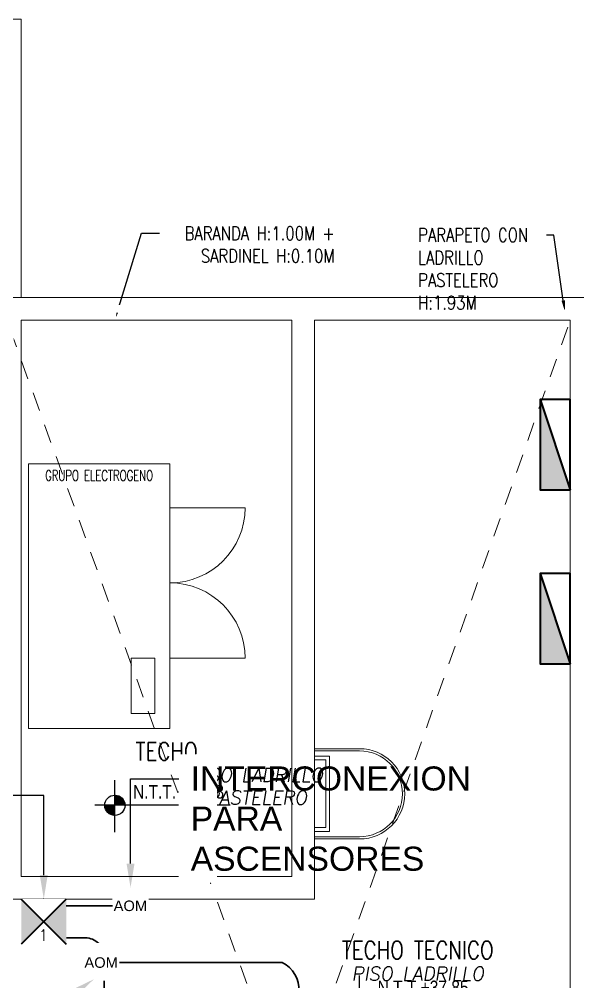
# Model space of a CAD drawing. Header units: millimetres. Extents: x -3 to 53, y -110 to 39.
# Drawn here: x 23.04 to 26.75, y -73.06 to -66.66 of the extents above; entities that cross this region are included whole.
import ezdxf
from ezdxf import colors
from ezdxf.entities.mleader import LeaderData, LeaderLine
from ezdxf.enums import TextEntityAlignment as Align
from ezdxf.math import Vec2, Vec3

# ---------------------------------------------------------------- set-up
doc = ezdxf.new("R2010")
doc.units = ezdxf.units.MM
doc.set_wipeout_variables(frame=1)
doc.linetypes.add('HIDDEN2', pattern=[0.1875, 0.125, -0.0625])
doc.layers.get('DEFPOINTS').update_dxf_attribs({"color": 8})
for name, color, linetype in [('A-BARANDAS', 8, 'Continuous'), ('A-MURO BAJO', 8, 'Continuous'), ('A-NIVELES-NPT', 8, 'Continuous'), ('A-PROYECCIONES', 8, 'HIDDEN2'), ('A-TEXTO-ACABADO PISO', 8, 'Continuous'), ('A-TEXTO-INDICACIONES', 8, 'Continuous'), ('DLP_TEXTO AMBIENTE', 8, 'Continuous')]:
    doc.layers.add(name, color=color, linetype=linetype)
for name, color, linetype, lineweight in [('DLP_MURO ALTO', 8, 'Continuous', 20), ('MQ.CAJA PASO TELECOMUNICACIONES', 94, 'Continuous', 40), ('MQ.CANALI DYA', 3, 'LINEAPERPEN', 30), ('MQ.CIRCUITO TOMACORRIENTE TECHO', 7, 'Continuous', 30), ('MQ.DETECTOR HUMO', 5, 'Continuous', 30), ('MQ.TABLERO', 8, 'Continuous', 40), ('MQ.TEXTO GENERAL', 255, 'Continuous', 40)]:
    doc.layers.add(name, color=color, linetype=linetype, lineweight=lineweight)
doc.styles.add('MQTEXTO', font='romans.shx')
doc.styles.add('R80', font='ARIALN.TTF', dxfattribs={"height": 2.03})
doc.styles.add('ROMANS', font='ROMANS.shx', dxfattribs={"oblique": 10})
doc.styles.get("Standard").update_dxf_attribs({"font": 'arial.ttf'})
doc.styles.add('TXT_COTAS', font='romans.shx', dxfattribs={"width": 0.8})
doc.linetypes.add('LINEAPERPEN', pattern='A,0.75,-0.2,["I",Standard,S=0.12,R=0.09,X=0,Y=-0.06],-0.25', length=1.2)

# ---------------------------------------------------------------- blocks, each defined once
blk = doc.blocks.new('C.C.(1) 150x150x75 1 EN 75')
blk.add_wipeout([(0, 0.3), (0.3, 0.3), (0.3, 0), (0, 0)]).dxf.layer = 'MQ.CAJA PASO TELECOMUNICACIONES'
at = {"layer": 'MQ.CAJA PASO TELECOMUNICACIONES'}
h = blk.add_hatch(color=256, dxfattribs=at)
h.dxf.hatch_style = 1
h.paths.add_polyline_path([(0, 0), (0.15, 0.15), (0, 0.3)])
h.paths.add_polyline_path([(0.15, 0.15), (0.3, 0), (0.3, 0.3)])
for p, q in [((0.3, 0.3), (0, 0)), ((0, 0.3), (0.3, 0))]:
    blk.add_line(p, q, dxfattribs=at)
at = {"layer": 'DEFPOINTS', "style": 'MQTEXTO', "width": 0.9}
blk.add_text('1', height=0.075, dxfattribs=at).set_placement((0.1178, 0.0608), align=Align.MIDDLE_LEFT)
blk = doc.blocks.new('TEXTO AMBIENTES AZ')
at = {"layer": 'A-TEXTO-ACABADO PISO', "color": 8, "lineweight": 0, "char_height": 0.09, "attachment_point": 2, "style": 'ROMANS'}
for insert in [(23.2676, -5.455), (24.3367, -6.7764)]:
    blk.add_mtext_dynamic_manual_height_columns('PISO LADRILLO PASTELERO', width=1.20225, gutter_width=12.5, heights=[0], dxfattribs=dict(at, insert=insert))
at = {"layer": 'DLP_TEXTO AMBIENTE', "color": 8, "lineweight": 0, "style": 'ROMANS', "width": 0.8}
for s, p in [('TECHO', (22.6676, -5.403, 0)), ('TECHO TECNICO', (24.3367, -6.7244, 0))]:
    blk.add_text(s, height=0.12, dxfattribs=at).set_placement(p, align=Align.CENTER)
blk = doc.blocks.new('DPTO 75_D2')
at = {"layer": 'A-MURO BAJO', "color": 8, "lineweight": 0}
for p in [(-1.8, 5.85), (10.9, 4)]:
    blk.add_line(p, (10.9, 5.85), dxfattribs=at)
at = {"layer": 'A-PROYECCIONES', "color": 8, "lineweight": 0}
blk.add_line((4.6, 1.5606), (10.9, 5.85), dxfattribs=at)
blk = doc.blocks.new('SIM NIVEL PLANTA')
at = {"linetype": 'Continuous'}
h = blk.add_hatch(dxfattribs=at)
h.set_pattern_fill('_USER', color=8, scale=0.089997, angle=45, style=0, pattern_type=0)
h.set_pattern_definition([(45, (31854.49523, 23864.84028), (-0.06363728001, 0.06363728001), [])])
h.paths.add_polyline_path([(-17.33, 0), (-15.98, 0, 0.409209), (-17.33, 1.33)])
h.paths.add_polyline_path([(-18.68, 0, 0.004279), (-18.68, -0.02, 0.414214), (-17.33, -1.37), (-17.33, 0)])
at = {"color": 8}
for p, q in [((-17.33, -3.58), (-17.33, 3.34)), ((-2, 0), (-20, 0))]:
    blk.add_line(p, q, dxfattribs=at)
at = {"color": 8, "linetype": 'Continuous'}
blk.add_circle((-17.33, -0.02), 1.35, dxfattribs=at)
at = {"color": 8, "style": 'R80'}
blk.add_attdef('N.P.T.+0.00', text='', height=1.8, dxfattribs=at).set_placement((-8.87, 1.77), align=Align.MIDDLE_CENTER)
blk = doc.blocks.new('XREF_TORREC$0$TABLERO')
at = {"layer": 'MQ.TABLERO'}
h = blk.add_hatch(color=256, dxfattribs=at)
h.dxf.hatch_style = 1
h.paths.add_polyline_path([(-0.3, 0), (0.3, -0.2), (0.3, 0)])
blk.add_lwpolyline([(-0.3, 0), (0.3, 0), (0.3, -0.2), (-0.3, -0.2), (-0.3, 0), (0.3, -0.2)], dxfattribs=at)
blk = doc.blocks.new('modulo control')
blk.add_wipeout([(23.8275, -72.6717), (23.8978, -72.6013), (23.8978, -72.5018), (23.8275, -72.4315), (23.728, -72.4315), (23.6576, -72.5018), (23.6576, -72.6013), (23.728, -72.6717)]).translate(0, 0, 0).dxf.layer = 'MQ.DETECTOR HUMO'
at = {"layer": 'MQ.DETECTOR HUMO'}
blk.add_text('AOM', height=0.07, dxfattribs=at).set_placement((23.7768, -72.5521, 0), align=Align.MIDDLE_CENTER)
blk = doc.blocks.new('TEXTO NOTAS AZ')
at = {"layer": 'A-TEXTO-INDICACIONES', "color": 8, "lineweight": 0}
ml = blk.add_multileader_mtext('Standard', dxfattribs=at)
ml.set_content('\\pxsm1;BARANDA H:1.00M + SARDINEL H:0.10M', color=8, style='TXT_COTAS')
ml.set_leader_properties(color=7)
ml.build(insert=Vec2(0, 0))
ml.multileader.update_dxf_attribs({"dogleg_length": 0.05, "arrow_head_size": 0.07})
ctx = ml.context
ctx.base_point, ctx.char_height, ctx.arrow_head_size, ctx.landing_gap_size, ctx.plane_origin, ctx.plane_x_axis, ctx.plane_y_axis = Vec3(22.6192, -1.8982), 0.09, 0.07, 0.05, Vec3(23.6995, -2.189), Vec3(1, -0.000005), Vec3(0.000005, 1)
ctx.text_align_type = 2
notes = []
notes.append((ctx, [(1, (1, 1, 0), (22.5005, -1.8981), (1, -0.000005), 0.1187, [(0, [(22.3297, -2.4573)], 0, [])])]))
ctx.mtext.insert, ctx.mtext.text_direction, ctx.mtext.rotation, ctx.mtext.width, ctx.mtext.defined_height, ctx.mtext.alignment, ctx.mtext.flow_direction = Vec3(23.7835, -1.8532), Vec3(1, -0.000005), 6.283181, 1.412926, 0.8046, 3, 5
ml = blk.add_multileader_mtext('Standard', dxfattribs=at)
ml.set_content('\\pxsm1;PARAPETO CON LADRILLO PASTELERO\\P\\pt16;H:1.93M', color=8, style='TXT_COTAS')
ml.set_leader_properties(color=7)
ml.build(insert=Vec2(0, 0))
ml.multileader.update_dxf_attribs({"dogleg_length": 0.05, "arrow_head_size": 0.07})
ctx = ml.context
ctx.base_point, ctx.char_height, ctx.arrow_head_size, ctx.landing_gap_size, ctx.plane_origin = Vec3(24.2891, -1.9095), 0.09, 0.07, 0.05, Vec3(23.8562, -3.1853)
notes.append((ctx, [(1, (1, 1, 0), (25.2413, -1.9095), (-1, 0), 0.05, [(0, [(25.314, -2.4149)], 0, [])])]))
ctx.mtext.insert, ctx.mtext.width, ctx.mtext.defined_height, ctx.mtext.flow_direction = Vec3(24.3391, -1.8645), 1.003613, 1.4838, 5
for ctx, leaders in notes:
    for number, flags, end, landing, length, lines in leaders:
        leader = LeaderData()
        leader.index, (leader.has_last_leader_line, leader.has_dogleg_vector, leader.attachment_direction) = number, flags
        leader.last_leader_point, leader.dogleg_vector, leader.dogleg_length = Vec3(end), Vec3(landing), length
        for number, points, colour, breaks in lines:
            line = LeaderLine()
            line.index, line.vertices, line.color, line.breaks = number, Vec3.list(points), colors.encode_raw_color(colour), breaks
            leader.lines.append(line)
        ctx.leaders.append(leader)
blk = doc.blocks.new('arq.')
at = {"color": 8, "lineweight": 0}
for p, q in [((126.3127, -69.6638, 0), (126.2127, -69.6638, 0)), ((126.2877, -69.6888, 0), (126.2127, -69.6888, 0)), ((126.2877, -70.1388, 0), (126.2877, -69.6888, 0)), ((126.3127, -70.1638, 0), (126.3127, -69.6638, 0)), ((126.2877, -70.1388, 0), (126.2127, -70.1388, 0)), ((126.3127, -70.1638, 0), (126.2127, -70.1638, 0))]:
    blk.add_line(p, q, dxfattribs=at)
at = {"color": 8, "lineweight": 0, "elevation": 0}
for points in [[(126.2127, -69.6138), (126.5127, -69.6138, -1), (126.5127, -70.2138), (126.2127, -70.2138)], [(126.2127, -69.6288), (126.5127, -69.6288, -1), (126.5127, -70.1988), (126.2127, -70.1988)]]:
    blk.add_lwpolyline(points, format="xyb", dxfattribs=at)
at = {"layer": 'DLP_MURO ALTO', "color": 8, "lineweight": 0}
for p, q in [((126.2127, -70.6138, 0), (126.2127, -66.7638, 0)), ((126.2127, -66.7638, 0), (127.9127, -66.7638)), ((127.9127, -77.1138), (127.9127, -66.7638))]:
    blk.add_line(p, q, dxfattribs=at)
at = {"layer": 'A-NIVELES-NPT', "color": 8, "lineweight": 0}
ref = blk.add_blockref('SIM NIVEL PLANTA', (125.7529, -69.9892), dxfattribs=dict(at, xscale=0.05, yscale=0.05, zscale=0.05))
ref.add_attrib('N.P.T.+0.00', 'N.T.T.+39.68', dxfattribs={"layer": '0', "height": 0.09, "style": 'R80'}).set_placement((125.3094, -69.9005), align=Align.MIDDLE_CENTER)
ref = blk.add_blockref('SIM NIVEL PLANTA', (127.3783, -71.2898), dxfattribs=dict(at, xscale=0.05, yscale=0.05, zscale=0.05))
ref.add_attrib('N.P.T.+0.00', 'N.T.T.+37.85', dxfattribs={"layer": '0', "height": 0.09, "style": 'R80'}).set_placement((126.9347, -71.2011), align=Align.MIDDLE_CENTER)
at = {"layer": 'A-TEXTO-INDICACIONES', "color": 8}
blk.add_blockref('TEXTO NOTAS AZ', (102.5627, -64.2889), dxfattribs=at)
at = {"layer": 'DLP_TEXTO AMBIENTE', "color": 8}
blk.add_blockref('TEXTO AMBIENTES AZ', (102.5627, -64.2889), dxfattribs=at)
at = {"layer": 'MQ.TABLERO', "color": 8, "xscale": -1, "rotation": 90}
for p in [(127.7127, -67.5919), (127.7127, -68.7486)]:
    blk.add_blockref('XREF_TORREC$0$TABLERO', p, dxfattribs=at)
at = {"color": 8}
blk.add_blockref('DPTO 75_D2', (113.3627, -70.6138), dxfattribs=at)
at = {"layer": 'A-PROYECCIONES', "color": 8, "lineweight": 0}
for p, q in [((124.1127, -66.6138), (127.9127, -77.1138)), ((124.2627, -77.1138), (127.9127, -66.7638))]:
    blk.add_line(p, q, dxfattribs=at)
at = {"layer": 'DLP_MURO ALTO', "color": 8, "lineweight": 0}
for p, q in [((128.0628, -66.6138), (124.1127, -66.6138)), ((124.1127, -70.6138), (126.2127, -70.6138, 0))]:
    blk.add_line(p, q, dxfattribs=at)
blk.add_lwpolyline([(124.2627, -66.7638), (126.0627, -66.7638), (126.0627, -70.4638), (124.2627, -70.4638)], close=True, dxfattribs=at)
at = {"color": 8, "lineweight": 0}
blk.add_wipeout([(126.1127, -70.2638), (126.1127, -70.5138), (124.2127, -70.5138), (124.2127, -66.7138), (126.1127, -66.7138), (126.1127, -69.5638), (126.1627, -69.5638), (126.1627, -66.6638), (124.1627, -66.6638), (124.1627, -70.5638), (126.1627, -70.5638), (126.1627, -70.2638)], dxfattribs=at).dxf.layer = 'A-BARANDAS'
for p, q in [((125.2518, -68.0115), (125.7518, -68.0115)), ((125.2518, -69.0115), (125.7518, -69.0115))]:
    blk.add_line(p, q, dxfattribs=at)
for points in [[(125.2518, -69.4788), (124.3128, -69.4788), (124.3128, -67.7188), (125.2518, -67.7188)], [(125.1518, -69.3788), (124.9947, -69.3788), (124.9947, -69.0115), (125.1518, -69.0115)]]:
    blk.add_lwpolyline(points, close=True, dxfattribs=at)
for centre, start, end in [((125.2518, -68.0115), 270, 0), ((125.2518, -69.0115), 0, 90)]:
    blk.add_arc(centre, 0.5, start, end, dxfattribs=at)
at = {"layer": 'A-TEXTO-INDICACIONES', "color": 8, "insert": (124.7817, -67.7977), "char_height": 0.07, "width": 0.993181, "attachment_point": 5, "style": 'TXT_COTAS'}
blk.add_mtext('{\\W0.7;\\C8;GRUPO ELECTROGENO }', dxfattribs=at)

msp = doc.modelspace()

# ---------------------------------------------------------------- block references
at = {"color": 7}
msp.add_blockref('arq.', (-101.2125, -1.8936), dxfattribs=at)

# ---------------------------------------------------------------- next in the draw order: linework, layer by layer
at = {"layer": 'MQ.CANALI DYA', "ltscale": 0.35}
for points in [[(23.6027, -77.1162), (23.6027, -72.8902, 0.414214), (23.4777, -72.7652), (23.351, -72.7652)], [(23.7035, -72.9289), (24.7858, -72.9289, -0.289216), (24.8985, -73.1203), (24.9108, -74.5248)]]:
    msp.add_lwpolyline(points, format="xyb", dxfattribs=at)
at = {"layer": 'MQ.CIRCUITO TOMACORRIENTE TECHO', "ltscale": 0.3}
msp.add_circle((23.201, -72.5374), 0.03, dxfattribs=at)

# ---------------------------------------------------------------- next in the draw order: block references
at = {"layer": 'MQ.TEXTO GENERAL', "color": 7, "linetype": 'LINEAPERPEN'}
msp.add_blockref('modulo control', (0, 0), dxfattribs=at)

# ---------------------------------------------------------------- next in the draw order: block references
at = {"layer": 'MQ.CAJA PASO TELECOMUNICACIONES'}
msp.add_blockref('C.C.(1) 150x150x75 1 EN 75', (23.051, -72.8074), dxfattribs=at)
at = {"layer": 'MQ.TEXTO GENERAL', "color": 7, "linetype": 'LINEAPERPEN'}
msp.add_blockref('modulo control', (-0.1944, -0.3688), dxfattribs=at)

# ---------------------------------------------------------------- next in the draw order: leaders
at = {"layer": 'MQ.TEXTO GENERAL', "color": 7}
ml = msp.add_multileader_mtext('Standard', dxfattribs=at)
ml.set_content('INTERCONEXION PARA ASCENSORES', color=7)
ml.set_leader_properties()
ml.build(insert=Vec2(0, 0))
ml.multileader.update_dxf_attribs({"arrow_head_size": 0.16, "scale": 0.04})
ctx = ml.context
ctx.base_point, ctx.scale, ctx.char_height, ctx.arrow_head_size, ctx.landing_gap_size, ctx.plane_origin = Vec3(24.0977, -71.7068, 0), 0.04, 0.16, 0.16, 0.08, Vec3(23.7777, -72.4315, 0)
notes = []
notes.append((ctx, [(1, (1, 1, 0), (23.7777, -71.7068, 0), (1, 0), 0.32, [(0, [(23.7777, -72.4315, 0)], 0, [])])]))
ctx.mtext.insert, ctx.mtext.width, ctx.mtext.flow_direction = Vec3(24.1777, -71.6255, 0), 2.34822, 5
ctx.mtext.has_bg_fill, ctx.mtext.bg_color, ctx.mtext.bg_scale_factor, ctx.mtext.bg_transparency, ctx.mtext.use_window_bg_color = 1, -1027028792, 1.5, 0, 1
for ctx, leaders in notes:
    for number, flags, end, landing, length, lines in leaders:
        leader = LeaderData()
        leader.index, (leader.has_last_leader_line, leader.has_dogleg_vector, leader.attachment_direction) = number, flags
        leader.last_leader_point, leader.dogleg_vector, leader.dogleg_length = Vec3(end), Vec3(landing), length
        for number, points, colour, breaks in lines:
            line = LeaderLine()
            line.index, line.vertices, line.color, line.breaks = number, Vec3.list(points), colors.encode_raw_color(colour), breaks
            leader.lines.append(line)
        ctx.leaders.append(leader)

# ---------------------------------------------------------------- next in the draw order: linework, layer by layer
at = {"layer": 'MQ.CANALI DYA', "ltscale": 0.35}
msp.add_line((23.351, -72.5516), (23.6576, -72.5516, 0), dxfattribs=at)

# ---------------------------------------------------------------- next in the draw order: block references
at = {"layer": 'MQ.TEXTO GENERAL', "color": 7, "linetype": 'LINEAPERPEN'}
msp.add_blockref('modulo control', (-0.1944, -0.3773), dxfattribs=at)

# ---------------------------------------------------------------- next in the draw order: leaders
at = {"layer": 'MQ.TEXTO GENERAL', "color": 7}
ml = msp.add_multileader_mtext('Standard', dxfattribs=at)
ml.set_content('LLEGA Y SUBE:\\PPVC-P 25mmØ', color=7)
ml.set_leader_properties()
ml.build(insert=Vec2(0, 0))
ml.multileader.update_dxf_attribs({"arrow_head_size": 0.16, "scale": 0.04})
ctx = ml.context
ctx.base_point, ctx.scale, ctx.char_height, ctx.arrow_head_size, ctx.landing_gap_size, ctx.plane_origin = Vec3(21.0922, -71.8181), 0.04, 0.16, 0.16, 0.08, Vec3(23.201, -72.5074)
notes = []
notes.append((ctx, [(0, (1, 1, 0), (23.201, -71.8181), (-1, 0), 0.32, [(0, [(23.201, -72.5074)], 0, [])])]))
ctx.mtext.insert, ctx.mtext.width, ctx.mtext.flow_direction = Vec3(21.1722, -71.7349), 1.768831, 5
ctx.mtext.has_bg_fill, ctx.mtext.bg_color, ctx.mtext.bg_scale_factor, ctx.mtext.bg_transparency, ctx.mtext.use_window_bg_color = 1, -1027028792, 1.5, 0, 1
for ctx, leaders in notes:
    for number, flags, end, landing, length, lines in leaders:
        leader = LeaderData()
        leader.index, (leader.has_last_leader_line, leader.has_dogleg_vector, leader.attachment_direction) = number, flags
        leader.last_leader_point, leader.dogleg_vector, leader.dogleg_length = Vec3(end), Vec3(landing), length
        for number, points, colour, breaks in lines:
            line = LeaderLine()
            line.index, line.vertices, line.color, line.breaks = number, Vec3.list(points), colors.encode_raw_color(colour), breaks
            leader.lines.append(line)
        ctx.leaders.append(leader)

# ---------------------------------------------------------------- next in the draw order: leaders
ml = msp.add_multileader_mtext('Standard', dxfattribs=at)
ml.set_content('INTERCONEXION PARA SISTEMA MECANICO', color=7)
ml.set_leader_properties()
ml.build(insert=Vec2(0, 0))
ml.multileader.update_dxf_attribs({"arrow_head_size": 0.16, "scale": 0.04})
ctx = ml.context
ctx.base_point, ctx.scale, ctx.char_height, ctx.arrow_head_size, ctx.landing_gap_size, ctx.plane_origin = Vec3(20.631, -73.4611), 0.04, 0.16, 0.16, 0.08, Vec3(20.5314, -73.8574)
notes = []
notes.append((ctx, [(0, (1, 1, 0), (22.9346, -73.4611), (-1, 0), 0.32, [(0, [(23.5336, -73.0404)], 0, [])])]))
ctx.mtext.insert, ctx.mtext.width, ctx.mtext.flow_direction = Vec3(20.711, -73.3798), 2.34822, 5
ctx.mtext.has_bg_fill, ctx.mtext.bg_color, ctx.mtext.bg_scale_factor, ctx.mtext.bg_transparency, ctx.mtext.use_window_bg_color = 1, -1027028792, 1.5, 0, 1
for ctx, leaders in notes:
    for number, flags, end, landing, length, lines in leaders:
        leader = LeaderData()
        leader.index, (leader.has_last_leader_line, leader.has_dogleg_vector, leader.attachment_direction) = number, flags
        leader.last_leader_point, leader.dogleg_vector, leader.dogleg_length = Vec3(end), Vec3(landing), length
        for number, points, colour, breaks in lines:
            line = LeaderLine()
            line.index, line.vertices, line.color, line.breaks = number, Vec3.list(points), colors.encode_raw_color(colour), breaks
            leader.lines.append(line)
        ctx.leaders.append(leader)

doc.saveas('drawing.dxf')
